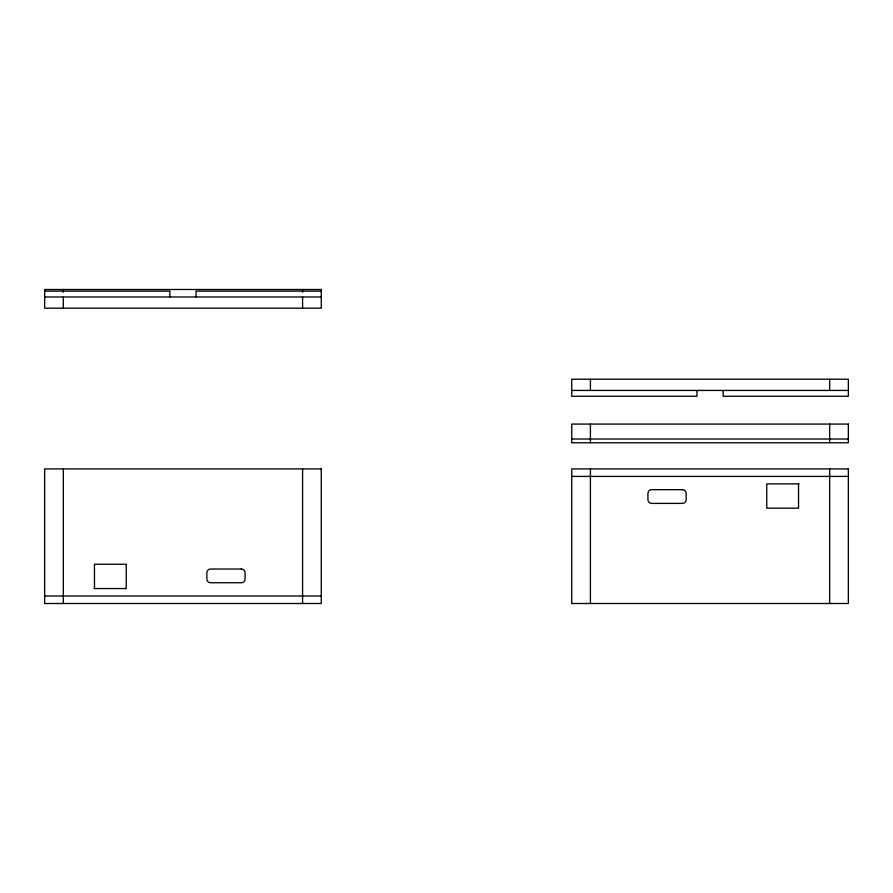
<?xml version="1.0" encoding="UTF-8"?>
<svg xmlns="http://www.w3.org/2000/svg" width="893" height="893" viewBox="0 0 893 893"><rect width="100%" height="100%" fill="white"/><g stroke="black" fill="none" stroke-linecap="round" stroke-linejoin="round"><path stroke-width="1.34" d="M44.65 291.14L169.882 291.14L169.882 296.978M321.268 291.14L196.047 291.14L196.047 296.978M44.65 296.978L321.268 296.978M571.732 390.431L848.35 390.431M571.732 439.021L848.35 439.021M571.732 476.404L848.35 476.404M798.967 483.883L766.752 483.883L766.752 508.184L798.532 508.184L798.532 483.883M94.033 588.554L126.248 588.554L126.248 564.253L94.468 564.253L94.468 588.554M44.65 596.022L321.268 596.022M829.664 379.212L829.664 390.431M829.664 424.075L829.664 442.761M829.664 468.925L829.664 603.501M723.118 390.431L723.118 396.258L848.35 396.258L848.35 379.212L571.732 379.212L571.732 396.258L696.953 396.258L696.953 390.431M590.418 379.212L590.418 390.431M590.418 424.075L590.418 442.761M590.418 468.925L590.418 603.501M302.582 289.499L302.582 292.212M302.582 296.978L302.582 308.185M302.582 468.925L302.582 603.501M63.336 289.499L63.336 292.212M63.336 296.978L63.336 308.185M63.336 468.925L63.336 603.501M321.268 289.499L44.65 289.499L44.65 308.185L321.268 308.185L321.268 289.499M848.35 424.075L571.732 424.075L571.732 442.761L848.35 442.761L848.35 424.075M321.268 468.925L44.65 468.925L44.65 603.501L321.268 603.501L321.268 468.925M848.35 468.925L571.732 468.925L571.732 603.501L848.35 603.501L848.35 468.925M682.419 489.677L651.678 489.677A3.739 3.739 0 0 0 647.938 493.416L647.938 499.656A3.739 3.739 0 0 0 651.678 503.395L682.419 503.395A3.739 3.739 0 0 0 686.159 499.656L686.159 493.416A3.739 3.739 0 0 0 682.419 489.677M241.322 569.031L210.581 569.031A3.739 3.739 0 0 0 206.841 572.77L206.841 579.01A3.739 3.739 0 0 0 210.581 582.749L241.322 582.749A3.739 3.739 0 0 0 245.062 579.01L245.062 572.77A3.739 3.739 0 0 0 241.322 569.031"/></g></svg>
